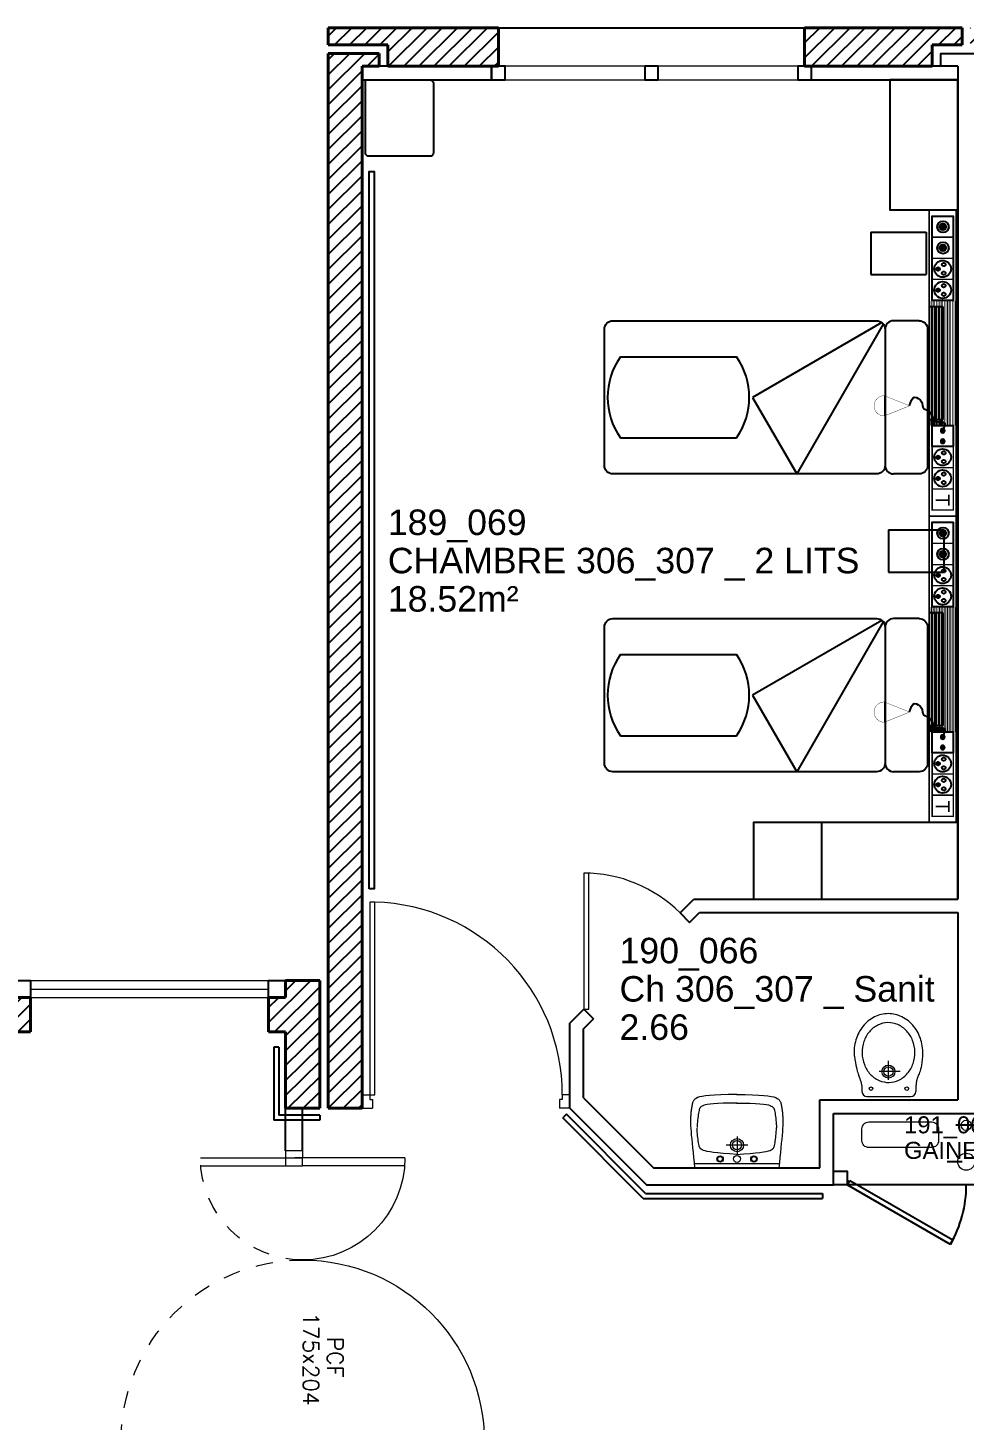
# Model space of a CAD drawing. Header units: metres. Extents: x 143.8 to 210.8, y 45.3 to 115.9.
# Drawn here: x 185.48 to 190.99, y 63.94 to 72.12 of the extents above; entities that cross this region are included whole.
import ezdxf
from ezdxf.enums import TextEntityAlignment as Align

# ---------------------------------------------------------------- set-up
doc = ezdxf.new("R2010")
doc.units = ezdxf.units.M
doc.header["$LTSCALE"] = 0.6
doc.header["$MEASUREMENT"] = 0
for name, pattern in [('CACHÉ', [0.25, 0.125, -0.125]), ('CONTINU', [0]), ('HIDDEN2', [0.1875, 0.125, -0.0625]), ('POINTILLÉS', [0.1, 0.05, -0.05])]:
    doc.linetypes.add(name, pattern=pattern)
doc.layers.get('0').update_dxf_attribs({"linetype": 'CONTINUOUS'})
for name, color, linetype in [('009 main courant', 181, 'CONTINUOUS'), ('010 Equipement CH', 7, 'CONTINUOUS'), ('400 Lits', 150, 'CONTINUOUS'), ('A_AGENC', 204, 'CONTINUOUS'), ('A_EQMP', 142, 'CONTINUOUS'), ('A_Etiqu_Gaine', 8, 'CONTINUOUS'), ('A_Etiqu_Gaine_code', 8, 'CONTINUOUS'), ('A_Etiqu_Local', 8, 'CONTINUOUS'), ('A_HACH_STRUC', 7, 'CONTINUOUS'), ('A_MUR_CLOIS', 8, 'CONTINU'), ('A_MURS_ALÈG', 7, 'CONTINU'), ('A_MURS_CLOI', 7, 'CONTINUOUS')]:
    doc.layers.add(name, color=color, linetype=linetype)
for name, color, linetype, lineweight in [('A_CHASS', 4, 'CONTINU', 0), ('A_MURS_STRU', 7, 'CONTINU', 40), ('A_PORT', 8, 'CONTINUOUS', 0), ('A_PORTE', 8, 'CONTINU', 0), ('A_SANI', 5, 'CONTINU', 0)]:
    doc.layers.add(name, color=color, linetype=linetype, lineweight=lineweight)
doc.styles.add('Attribut', font='arial.ttf')
doc.styles.add('ROMANS8', font='romans8', dxfattribs={"height": 10})
pattern_1 = [(0, (-148.712983, -85.579135), (0.0046875, 0.009375), [0, -0.009375])]

# ---------------------------------------------------------------- blocks, each defined once
blk = doc.blocks.new('TIRETTE-LIT')
at = {"layer": 'A_EQMP'}
h = blk.add_hatch(color=256, dxfattribs=at)
h.paths.add_polyline_path([(8.95, 3.75, 1), (6.05, 3.75, 1)])
h.paths.add_polyline_path([(6.05, -3.75, 1), (8.95, -3.75, 1)])
for p, q in [((0, 7.5), (0, -7.5)), ((15, 7.5), (0, 7.5)), ((15, -7.5), (15, 7.5)), ((0, -7.5), (15, -7.5))]:
    blk.add_line(p, q, dxfattribs=at)
at = {"layer": 'A_EQMP', "const_width": 0.24}
for points in [[(31.04, 21.42), (49.04, 28.62)], [(31.04, 21.42), (49.04, 14.22)], [(49.04, 28.62), (49.04, 14.22)]]:
    blk.add_lwpolyline(points, dxfattribs=at)
for points in [[(49.04, 14.22, 1), (49.04, 28.62, 1)], [(49.04, 27.42, 1.477033), (49.04, 27.42)]]:
    blk.add_lwpolyline(points, format="xyb", dxfattribs=at)
at = {"layer": 'A_EQMP'}
for centre in [(7.5, 3.75), (7.5, -3.75)]:
    blk.add_circle(centre, 1.45, dxfattribs=at)
blk.add_spline([(31.1, 21.54), (27.52, 27.45), (22.69, 24.22), (21.08, 19.57), (16.82, 17.32), (12.68, 10.42), (6.83, 9.91), (7.17, 3.87)], degree=3, dxfattribs=at)
blk = doc.blocks.new('A$C01C47C35')
at = {"layer": 'A_EQMP', "linetype": 'HIDDEN2'}
for points in [[(0.1237, 0.4052, 1), (0.0853, 0.4052, 1)], [(0.2478, 0.4052, 1), (0.2095, 0.4052, 1)], [(0.3424, 0.3767, 1), (0.3629, 0.3767, 1)], [(0.4665, 0.3767, 1), (0.487, 0.3767, 1)], [(1.4493, 0.3767, 1), (1.4697, 0.3767, 1)], [(1.5734, 0.3767, 1), (1.5939, 0.3767, 1)]]:
    blk.add_hatch(color=256, dxfattribs=at).paths.add_polyline_path(points)
at = {"layer": 'A_EQMP', "linetype": 'Continuous'}
h = blk.add_hatch(dxfattribs=at)
h.set_pattern_fill('DOTS', color=256, scale=0.15, style=0)
h.set_pattern_definition(pattern_1)
edge = h.paths.add_edge_path()
edge.add_line((1.2716, 0.4664), (1.2726, 0.4664))
edge.add_line((1.2726, 0.4664), (1.2726, 0.4839))
edge.add_line((1.2726, 0.4839), (0.5387, 0.4839))
edge.add_line((0.5387, 0.4839), (0.5387, 0.3239))
edge.add_line((0.5387, 0.3239), (0.574, 0.3239))
edge.add_line((0.574, 0.3239), (0.574, 0.4066))
edge.add_line((0.574, 0.4066), (0.905, 0.4066))
edge.add_line((0.905, 0.4066), (1.236, 0.4066))
edge.add_line((1.236, 0.4066), (1.236, 0.3499))
edge.add_spline(control_points=[(1.236, 0.3499), (1.2411, 0.3527), (1.2564, 0.3661), (1.2412, 0.4135), (1.2624, 0.4158), (1.2716, 0.4145)], knot_values=[28.337457, 28.337457, 28.337457, 28.337457, 30.502349, 36.382785, 39.476515, 39.476515, 39.476515, 39.476515], degree=3, periodic=0)
edge.add_line((1.2716, 0.4145), (1.2716, 0.4664))
h = blk.add_hatch(dxfattribs=at)
h.set_pattern_fill('DOTS', color=256, scale=0.15, style=0)
h.set_pattern_definition(pattern_1)
edge = h.paths.add_edge_path()
edge.add_spline(control_points=[(1.2716, 0.4145), (1.2624, 0.4158), (1.2412, 0.4135), (1.2564, 0.3661), (1.2411, 0.3527), (1.236, 0.3499)], knot_values=[28.337457, 28.337457, 28.337457, 28.337457, 31.431187, 37.311623, 39.476515, 39.476515, 39.476515, 39.476515], degree=3, periodic=0)
edge.add_line((1.236, 0.3499), (1.236, 0.3239))
edge.add_line((1.236, 0.3239), (1.2739, 0.3239))
edge.add_line((1.2739, 0.3239), (1.2739, 0.3423))
edge.add_line((1.2739, 0.3423), (1.2722, 0.3423))
edge.add_line((1.2722, 0.3423), (1.2722, 0.3423))
edge.add_line((1.2722, 0.3423), (1.2716, 0.3423))
edge.add_line((1.2716, 0.3423), (1.2716, 0.4145))
at = {"layer": 'A_EQMP'}
h = blk.add_hatch(dxfattribs=at)
h.set_pattern_fill('PLASTI', color=1, scale=0.16551, style=0)
h.set_pattern_definition([(360, (-8.3594, 6.80946), (1e-17, 0.04137741), []), (360, (-8.3594, 6.81463), (1e-17, 0.04137741), []), (360, (-8.3594, 6.819804), (1e-17, 0.04137741), []), (360, (-8.3594, 6.83532), (1e-17, 0.04137741), [])])
h.paths.add_polyline_path([(1.236, 0.3239), (1.236, 0.4066), (0.905, 0.4066), (0.574, 0.4066), (0.574, 0.3239)])
for p, q in [((0.574, 0.4066), (0.574, 0.3239)), ((0.905, 0.4066), (0.574, 0.4066)), ((0.905, 0.4066), (1.236, 0.4066)), ((1.236, 0.3239), (1.236, 0.4066)), ((0.574, 0.3239), (1.236, 0.3239))]:
    blk.add_line(p, q, dxfattribs=at)
for points, const_width in [([(1.805, 0.3239), (1.805, 0.4839), (0.005, 0.4839), (0.005, 0.3239)], 0.01), ([(0.5378, 0.3423), (0.5378, 0.4664), (0.0412, 0.4664), (0.0412, 0.3423)], 0.00828), ([(1.7688, 0.3423), (1.7688, 0.4664), (1.2722, 0.4664), (1.2722, 0.3423)], 0.00828)]:
    blk.add_lwpolyline(points, close=True, dxfattribs=dict(at, const_width=const_width))
at = {"layer": 'A_EQMP', "linetype": 'Continuous'}
blk.add_lwpolyline([(0.0412, 0.4664), (0.5378, 0.4664), (0.5378, 0.3423), (0.0412, 0.3423)], close=True, dxfattribs=at)
at = {"layer": 'A_EQMP', "const_width": 0.00828}
for points in [[(0.1654, 0.4664), (0.1654, 0.3423)], [(0.2895, 0.4664), (0.2895, 0.3423)], [(0.2895, 0.4664), (0.2895, 0.3423)], [(0.4136, 0.4664), (0.4136, 0.3423)], [(1.3964, 0.4664), (1.3964, 0.3423)], [(1.5205, 0.4664), (1.5205, 0.3423)], [(1.6446, 0.4664), (1.6446, 0.3423)], [(1.7688, 0.4664), (1.7688, 0.3423)]]:
    blk.add_lwpolyline(points, dxfattribs=at)
at = {"layer": 'A_EQMP'}
for centre, radius in [((0.1045, 0.4058), 0.0338), ((0.1045, 0.4052), 0.0192), ((0.2286, 0.4058), 0.0338), ((0.2286, 0.4052), 0.0192), ((0.3517, 0.4036), 0.0493), ((0.4759, 0.4036), 0.0493), ((1.4586, 0.4036), 0.0493), ((1.5827, 0.4036), 0.0493)]:
    blk.add_circle(centre, radius, dxfattribs=at)
at = {"layer": 'A_EQMP', "linetype": 'HIDDEN2'}
for centre in [(0.3265, 0.41), (0.3769, 0.41), (0.4506, 0.41), (0.5011, 0.41), (1.4334, 0.41), (1.4838, 0.41), (1.5575, 0.41), (1.6079, 0.41), (0.3526, 0.3767), (0.4768, 0.3767), (1.4595, 0.3767), (1.5836, 0.3767)]:
    blk.add_circle(centre, 0.0102, dxfattribs=at)
at = {"layer": 'A_EQMP', "linetype": 'HIDDEN2', "xscale": -0.00827548159, "yscale": 0.00827548159, "zscale": 0.00827548159, "rotation": 90}
blk.add_blockref('TIRETTE-LIT', (1.3337, 0.4664), dxfattribs=at)
at = {"layer": 'A_EQMP', "linetype": 'HIDDEN2', "insert": (1.6759, 0.4453), "char_height": 0.082755, "width": 0.124132, "attachment_point": 1}
blk.add_mtext('\\fArial|b0|i0|c0|p34;T', dxfattribs=at)
blk = doc.blocks.new('A_Etiqu_Local')
at = {"style": 'Attribut', "flags": 1}
for tag, p in [('CODE_HOPITAL', (-0.4463, 1.632)), ('CODE_SITE', (-0.4463, 1.407)), ('CODE_BATIMENT', (-0.4463, 1.182)), ('CODE_SECTEUR', (-0.4463, 0.957)), ('CODE_ETAGE', (-0.4463, 0.732)), ('NOM_NORMALISE', (-0.4463, -0.843)), ('SECTEUR_ACTIVITE', (-0.4463, -1.068)), ('SOUS_SECTEUR_ACTIVITE', (-0.4463, -1.293)), ('VOLUME', (-0.4463, -1.518)), ('SERVICE', (-0.4463, -1.743)), ('CODE_UG', (-0.4463, -1.968)), ('CODE_UA', (-0.4463, -2.193)), ('CODE_POLE', (-0.4463, -2.418)), ('OCCUPANT_EXTERNE', (-0.4463, -2.643)), ('DISPONIBILITE', (-0.4463, -2.868)), ('ACCES_HANDICAPES', (-0.4463, -3.093)), ('NATURE_SOL', (-0.4463, -3.318)), ('RISQUE_LABORATOIRE', (-0.4463, -3.543)), ('AMIANTE', (-0.4463, -3.768))]:
    blk.add_attdef(tag, p, '', height=0.15, dxfattribs=at)
at = {"layer": 'A_Etiqu_Local', "style": 'Attribut'}
for tag, p in [('CODE_PIECE', (-0.4463, 0.282)), ('NOM_USAGE', (-0.4463, 0.057)), ('SURFACE', (-0.4463, -0.168))]:
    blk.add_attdef(tag, p, '', height=0.15, dxfattribs=at)
blk = doc.blocks.new('A_Etiqu_Gaine')
at = {"style": 'Attribut', "flags": 1}
for tag, p in [('CODE_HOPITAL', (-0.4323, 0.8651)), ('CODE_SITE', (-0.4323, 0.7151)), ('CODE_BATIMENT', (-0.4323, 0.5651)), ('CODE_SECTEUR', (-0.4323, 0.4151)), ('CODE_ETAGE', (-0.4323, 0.2651)), ('NOM_NORMALISE', (-0.4323, -0.3349)), ('SECTEUR_ACTIVITE', (-0.4323, -0.4849)), ('SOUS_SECTEUR_ACTIVITE', (-0.4323, -0.6349)), ('SURFACE', (-0.4323, -0.7849)), ('CODE_UG', (-0.4323, -0.9349)), ('CODE_POLE', (-0.4323, -1.0849)), ('AMIANTE', (-0.4323, -1.2349))]:
    blk.add_attdef(tag, p, '', height=0.1, dxfattribs=at)
at = {"layer": 'A_Etiqu_Gaine', "style": 'Attribut'}
blk.add_attdef('NOM_USAGE', (-0.4323, -0.1849), '', height=0.1, dxfattribs=at)
at = {"layer": 'A_Etiqu_Gaine_code', "style": 'Attribut'}
blk.add_attdef('CODE_PIECE', (-0.4323, -0.0349), '', height=0.1, dxfattribs=at)
blk = doc.blocks.new('BROCA2-G1092')
at = {"layer": '400 Lits', "linetype": 'Continuous'}
for p, q in [((45.606007, 25.213737), (44.845436, 24.774624)), ((45.613976, 25.205769), (45.105247, 24.324623)), ((45.82486, 25.224625), (45.674866, 25.224625)), ((45.624863, 25.174625), (45.624863, 24.374622)), ((44.845436, 24.774624), (45.105247, 24.324623)), ((45.82486, 24.324623), (45.674866, 24.324623))]:
    blk.add_line(p, q, dxfattribs=at)
for points in [[(45.575134, 24.324623), (44.024864, 24.324623, -0.414214), (43.974864, 24.374622), (43.974861, 25.174625, -0.414214), (44.024864, 25.224625), (45.575134, 25.224625)], [(45.57486, 25.224625, -0.414213), (45.62486, 25.174625), (45.624863, 24.374622, -0.414214), (45.57486, 24.324622)], [(45.674866, 25.224625, 0.414213), (45.624866, 25.174625), (45.624863, 24.374622, 0.414214), (45.674866, 24.324622)], [(45.82486, 25.224625, -0.414214), (45.87486, 25.174625), (45.874863, 24.374622, -0.414214), (45.82486, 24.324622)]]:
    blk.add_lwpolyline(points, format="xyb", dxfattribs=at)
blk = doc.blocks.new('BROCA2-G1095')
at = {"layer": '400 Lits', "linetype": 'Continuous'}
for p, q in [((45.606007, 23.463737), (44.845436, 23.024624)), ((45.613976, 23.455769), (45.105247, 22.574623)), ((45.624863, 23.424625), (45.624863, 22.624622)), ((45.82486, 23.474625), (45.674866, 23.474625)), ((44.845436, 23.024624), (45.105247, 22.574623)), ((45.82486, 22.574623), (45.674866, 22.574623))]:
    blk.add_line(p, q, dxfattribs=at)
for points in [[(45.575134, 22.574623), (44.024864, 22.574623, -0.414214), (43.974864, 22.624622), (43.974861, 23.424625, -0.414214), (44.024864, 23.474625), (45.575134, 23.474625)], [(45.57486, 23.474625, -0.414213), (45.62486, 23.424625), (45.624863, 22.624622, -0.414214), (45.57486, 22.574622)], [(45.674866, 23.474625, 0.414213), (45.624866, 23.424625), (45.624863, 22.624622, 0.414214), (45.674866, 22.574622)], [(45.82486, 23.474625, -0.414214), (45.87486, 23.424625), (45.874863, 22.624622, -0.414214), (45.82486, 22.574622)]]:
    blk.add_lwpolyline(points, format="xyb", dxfattribs=at)
blk = doc.blocks.new('BROCA2-G382')
at = {"layer": '400 Lits', "linetype": 'Continuous'}
for p, q in [((24.019503, 20.288546), (24.701082, 20.288546)), ((24.019503, 19.811441), (24.701082, 19.811441))]:
    blk.add_line(p, q, dxfattribs=at)
for start, end in [(145.007771, 214.992539), (325.007913, 34.99193)]:
    blk.add_arc((24.360292, 20.049994), 0.415985, start, end, dxfattribs=at)
blk = doc.blocks.new('-P175bt10')
at = {"layer": 'A_PORT', "linetype": 'Continuous'}
for p, q in [((0.0408, 1.1675), (0.0408, 0.1)), ((0.0875, 1.1665), (0.0875, 0.1)), ((1.6625, 0.699), (1.6625, 0.1)), ((1.7092, 0.7008), (1.7092, 0.1)), ((0, 0.1), (0, 0)), ((0, 0.1), (0.0408, 0.1)), ((0.0408, 0.1), (0.0875, 0.1)), ((0.0408, 0.1), (0.0408, 0.0533)), ((0.0408, -0.9675), (0.0408, 0.1)), ((0.0875, -0.9665), (0.0875, 0.1)), ((1.6625, 0.1), (1.7092, 0.1)), ((1.6625, -0.499), (1.6625, 0.1)), ((1.7092, 0.1), (1.7092, 0.0533)), ((1.75, 0.1), (1.7092, 0.1)), ((1.7092, -0.5008), (1.7092, 0.1)), ((1.75, 0.1), (1.75, 0))]:
    blk.add_line(p, q, dxfattribs=at)
at = {"layer": 'A_PORT'}
for p, q in [((0, 0), (0.0875, 0)), ((1.75, 0), (1.6625, 0))]:
    blk.add_line(p, q, dxfattribs=at)
at = {"layer": 'A_PORT', "linetype": 'Continuous'}
for centre, radius, start, end in [((0.0408, 0.1), 1.0675, 0, 90), ((1.7092, 0.1), 0.6008, 90, 180)]:
    blk.add_arc(centre, radius, start, end, dxfattribs=at)
at = {"layer": 'A_PORT', "linetype": 'CACHÉ'}
for centre, radius, start, end in [((0.0408, 0.1), 1.0675, 270, 0), ((1.7092, 0.1), 0.6008, 180, 270)]:
    blk.add_arc(centre, radius, start, end, dxfattribs=at)
at = {"layer": 'A_PORT', "linetype": 'Continuous', "style": 'ROMANS8'}
for tag, p in [('PCF', (0.5371, 0.2448)), ('175X204', (0.5272, 0.1021))]:
    blk.add_attdef(tag, text='', height=0.0933, dxfattribs=at).set_placement(p, align=Align.CENTER)

msp = doc.modelspace()

# ---------------------------------------------------------------- hatches: boundary and pattern name
at = {"layer": 'A_HACH_STRUC'}
h = msp.add_hatch(dxfattribs=at)
h.set_pattern_fill('ANSI31', color=8, scale=0.5, angle=359.76959, style=0)
h.set_pattern_definition([(44.7696, (187.24988, 71.8958), (-0.0440161, 0.0443715), [])])
h.paths.add_polyline_path([(188.2498, 72.1208), (187.2499, 72.1208), (187.2499, 72.0208), (187.5999, 72.0208), (187.5999, 71.8958), (188.2098, 71.8958), (188.2498, 71.8958)])
h.paths.add_polyline_path([(190.7998, 72.0208), (190.9748, 72.0208), (190.9748, 72.1208), (190.0499, 72.1208), (190.0499, 71.8958), (190.7998, 71.8958)])
h.paths.add_polyline_path([(191.9497, 72.1208), (191.0248, 72.1208), (191.0248, 72.0208), (191.1998, 72.0208), (191.1998, 71.8958), (191.9097, 71.8958), (191.9497, 71.8958)])
h = msp.add_hatch(dxfattribs=at)
h.set_pattern_fill('ANSI31', color=8, scale=0.5, angle=359.76959, style=0)
h.set_pattern_definition([(44.7696, (187.24988, 65.77093), (-0.0440161, 0.04437154), [])])
h.paths.add_polyline_path([(187.4499, 71.8158), (187.4498, 71.8158), (187.4498, 71.8958), (187.5499, 71.8958), (187.5499, 71.9708), (187.2499, 71.9708), (187.2499, 65.7709), (187.4499, 65.7709), (187.4499, 65.8509)])
h = msp.add_hatch(dxfattribs=at)
h.set_pattern_fill('ANSI31', color=8, scale=0.5, angle=359.76959, style=0)
h.set_pattern_definition([(44.7696, (185.149874, 65.77093), (-0.0440161, 0.0443715), [])])
h.paths.add_polyline_path([(185.3999, 67.2961), (185.1499, 67.2961), (185.1499, 67.1961), (185.2002, 67.1961), (185.2002, 67.1161), (185.2002, 67.1161), (185.1999, 65.7709), (185.3999, 65.7709), (185.3999, 66.2211), (185.4999, 66.2211), (185.4999, 66.4211), (185.3999, 66.4211)])
h.paths.add_polyline_path([(187.1999, 66.5211), (186.9999, 66.5211), (186.9999, 66.4211), (186.8999, 66.4211), (186.8999, 66.2211), (186.9999, 66.2211), (186.9999, 65.7709), (187.1999, 65.7709), (187.1999, 65.8459)])

# ---------------------------------------------------------------- linework, layer by layer
at = {"layer": '009 main courant', "color": 8, "linetype": 'Continuous'}
for p, q in [((186.9299, 66.1311), (186.9299, 65.7009)), ((186.9599, 66.1311), (186.9299, 66.1311)), ((186.9599, 66.1311), (186.9599, 65.7309)), ((187.1999, 65.7309), (186.9599, 65.7309)), ((187.1999, 65.7309), (187.1999, 65.7009)), ((188.6495, 65.7356), (188.6283, 65.7144)), ((189.1017, 65.2409), (188.6283, 65.7144)), ((189.1141, 65.2709), (188.6495, 65.7356)), ((187.1999, 65.7009), (186.9299, 65.7009)), ((189.1017, 65.2409), (190.1551, 65.2409)), ((189.1141, 65.2709), (190.1551, 65.2709)), ((190.1551, 65.2709), (190.1551, 65.2409))]:
    msp.add_line(p, q, dxfattribs=at)
msp.add_lwpolyline([(187.4899, 67.0608), (187.4898, 71.2758), (187.5198, 71.2758), (187.5199, 67.0608)], close=True, dxfattribs=at)
at = {"layer": 'A_AGENC', "color": 8, "linetype": 'Continuous'}
for p, q in [((191.7799, 65.3209), (190.2199, 65.3209)), ((190.2999, 65.3209), (190.3149, 65.3469)), ((190.9061, 64.9709), (190.2999, 65.3209)), ((190.3149, 65.3469), (190.9211, 64.9969)), ((190.9211, 64.9969), (190.9061, 64.9709))]:
    msp.add_line(p, q, dxfattribs=at)
msp.add_lwpolyline([(190.2199, 65.3209), (190.2199, 65.4009), (190.2999, 65.4009), (190.2999, 65.3209)], dxfattribs=at)
msp.add_arc((190.2999, 65.3209), 0.7, 330.00002, 0.00001, dxfattribs=at)
at = {"layer": 'A_CHASS', "color": 8, "linetype": 'Continuous'}
for p, q in [((190.0098, 71.8958), (188.2898, 71.8958)), ((188.2898, 71.8158), (190.0098, 71.8158)), ((185.4999, 66.5211), (186.8999, 66.5211)), ((185.4999, 66.4711), (186.8999, 66.4711)), ((185.4999, 66.4211), (186.8999, 66.4211))]:
    msp.add_line(p, q, dxfattribs=at)
at = {"layer": 'A_EQMP', "color": 8, "linetype": 'Continuous'}
for p, q in [((190.4395, 70.9208), (190.4395, 70.6708)), ((190.4395, 70.9208), (190.7646, 70.9208)), ((190.7646, 70.9208), (190.7646, 70.6708)), ((190.4395, 70.6708), (190.7646, 70.6708)), ((190.5425, 69.1708), (190.5425, 68.9208)), ((190.5425, 69.1708), (190.8676, 69.1708)), ((190.8676, 69.1708), (190.8676, 68.9208)), ((190.5425, 68.9208), (190.8676, 68.9208)), ((190.1497, 67.4509), (190.1497, 67.0009)), ((191.0613, 65.6709), (190.9383, 65.6709)), ((190.9747, 65.4571), (190.8869, 65.4571))]:
    msp.add_line(p, q, dxfattribs=at)
msp.add_lwpolyline([(187.4683, 71.8158), (187.8483, 71.8158, -0.414214), (187.8683, 71.7958), (187.8683, 71.3858, -0.414214), (187.8483, 71.3658), (187.4883, 71.3658, -0.414214), (187.4683, 71.3858), (187.4683, 71.8158)], format="xyb", dxfattribs=at)
for points in [[(190.9497, 71.0509), (190.9497, 71.8158), (190.5497, 71.8158), (190.5497, 71.0509)], [(190.9497, 67.0009), (190.9497, 67.4509), (189.7497, 67.4509), (189.7497, 67.0009)]]:
    msp.add_lwpolyline(points, close=True, dxfattribs=at)
at = {"layer": 'A_MUR_CLOIS', "color": 8, "linetype": 'POINTILLÉS'}
for p, q in [((187.5499, 71.9708), (187.2499, 71.9708)), ((187.5499, 71.8958), (187.5499, 71.9708)), ((187.4498, 71.8958), (187.5498, 71.8958))]:
    msp.add_line(p, q, dxfattribs=at)
at = {"layer": 'A_MUR_CLOIS', "color": 8, "linetype": 'Continuous'}
for p, q in [((190.9499, 71.8958), (190.9499, 67.0009)), ((189.3175, 66.9188), (189.3996, 67.0009)), ((189.3996, 67.0009), (190.9499, 67.0009)), ((189.3175, 66.9188), (189.374, 66.8622)), ((189.374, 66.8622), (189.4328, 66.9209)), ((189.4328, 66.9209), (190.9499, 66.9209)), ((190.9499, 66.9209), (190.9499, 65.8205)), ((188.6696, 66.2709), (188.7518, 66.3531)), ((188.7496, 66.2378), (188.8084, 66.2965)), ((188.7518, 66.3531), (188.8084, 66.2965)), ((188.6696, 65.7709), (188.6696, 66.2709)), ((188.7496, 65.8324), (188.7496, 66.2378)), ((188.7496, 65.8324), (189.1611, 65.4209)), ((190.1399, 65.4209), (190.1399, 65.8205)), ((190.1399, 65.8205), (190.9499, 65.8205)), ((188.6696, 65.7709), (189.1196, 65.3209)), ((190.2199, 65.7405), (191.7799, 65.7405)), ((190.2199, 65.3209), (190.2199, 65.7405)), ((189.1611, 65.4209), (190.1399, 65.4209)), ((189.1196, 65.3209), (190.2199, 65.3209))]:
    msp.add_line(p, q, dxfattribs=at)
for points in [[(190.8498, 71.8958), (190.8498, 71.9708), (191.1498, 71.9708), (191.1498, 71.8958)], [(190.9499, 71.8958), (190.0898, 71.8958)], [(190.0898, 71.8158), (190.0898, 71.8958)], [(190.0898, 71.8158), (190.9499, 71.8158)]]:
    msp.add_lwpolyline(points, dxfattribs=at)
for points in [[(187.4498, 71.8958), (187.4498, 71.8158), (188.2098, 71.8158), (188.2098, 71.8958)], [(188.2098, 71.8958), (188.2098, 71.8158), (188.2898, 71.8158), (188.2898, 71.8958)], [(189.1098, 71.8958), (189.1098, 71.8158), (189.1898, 71.8158), (189.1898, 71.8958)], [(190.0098, 71.8958), (190.0098, 71.8158), (190.0898, 71.8158), (190.0898, 71.8958)], [(185.4999, 66.4211), (185.3999, 66.4211), (185.3999, 66.5211), (185.4999, 66.5211)], [(186.9999, 66.4211), (186.8999, 66.4211), (186.8999, 66.5211), (186.9999, 66.5211)]]:
    msp.add_lwpolyline(points, close=True, dxfattribs=at)
at = {"layer": 'A_MURS_ALÈG', "color": 8, "ltscale": 200}
msp.add_line((188.2498, 72.1208), (190.0499, 72.1208), dxfattribs=at)
at = {"layer": 'A_MURS_CLOI', "color": 8}
for p, q in [((186.9999, 65.5209), (186.9999, 65.7709)), ((187.0999, 65.5209), (187.0999, 65.7709))]:
    msp.add_line(p, q, dxfattribs=at)
at = {"layer": 'A_MURS_STRU', "color": 8, "linetype": 'Continuous'}
for p, q in [((187.2499, 72.1208), (187.2499, 72.0208)), ((187.2499, 72.1208), (188.2498, 72.1208)), ((188.2498, 72.1208), (188.2498, 71.8958)), ((190.0499, 72.1208), (190.0499, 71.8958)), ((190.9748, 72.1208), (190.0499, 72.1208)), ((190.9748, 72.1208), (190.9748, 72.0208)), ((187.2499, 72.0208), (187.5999, 72.0208)), ((187.5999, 72.0208), (187.5999, 71.8958)), ((190.7998, 72.0208), (190.7998, 71.8958)), ((190.9748, 72.0208), (190.7998, 72.0208)), ((187.2499, 71.9708), (187.5499, 71.9708)), ((187.5499, 71.8958), (187.5499, 71.9708)), ((187.4499, 71.8958), (187.5499, 71.8958)), ((187.4499, 65.7709), (187.4499, 71.8958)), ((187.5999, 71.8958), (188.2498, 71.8958)), ((190.7998, 71.8958), (190.0499, 71.8958)), ((187.1999, 66.5211), (186.9999, 66.5211)), ((186.9999, 66.4211), (186.9999, 66.5211)), ((187.1999, 65.7709), (187.1999, 66.5211)), ((185.3999, 66.4211), (185.4999, 66.4211)), ((185.4999, 66.4211), (185.4999, 66.2211)), ((186.8999, 66.2211), (186.8999, 66.4211)), ((186.9999, 66.4211), (186.8999, 66.4211)), ((185.3999, 66.2211), (185.4999, 66.2211)), ((186.9999, 66.2211), (186.8999, 66.2211)), ((186.9999, 65.7709), (186.9999, 66.2211)), ((186.9999, 65.7709), (187.1999, 65.7709)), ((187.4499, 65.7709), (187.2499, 65.7709))]:
    msp.add_line(p, q, dxfattribs=at)
at = {"layer": 'A_MURS_STRU', "color": 8}
msp.add_line((187.2499, 65.7709), (187.2499, 71.9708), dxfattribs=at)
at = {"layer": 'A_PORTE', "color": 8, "linetype": 'Continuous'}
for p, q in [((187.4938, 66.9825), (187.4938, 65.8231)), ((187.5238, 66.9825), (187.4938, 66.9825)), ((187.5238, 65.8509), (187.5238, 66.9825)), ((187.4499, 65.7709), (187.4499, 65.8509)), ((187.4499, 65.8509), (187.5238, 65.8509)), ((187.4938, 65.8231), (187.5098, 65.8231)), ((187.5098, 65.8231), (187.5098, 65.7709)), ((188.6098, 65.8231), (188.6098, 65.7709)), ((188.6258, 65.8231), (188.6098, 65.8231)), ((188.6258, 65.8509), (188.6258, 65.8231)), ((188.6696, 65.8509), (188.6258, 65.8509)), ((188.6696, 65.7709), (188.6696, 65.8509)), ((187.4499, 65.7709), (187.5098, 65.7709)), ((188.6696, 65.7709), (188.6098, 65.7709))]:
    msp.add_line(p, q, dxfattribs=at)
msp.add_lwpolyline([(188.7818, 66.3531), (188.7818, 67.1531), (188.7518, 67.1531), (188.7518, 66.3531)], close=True, dxfattribs=at)
msp.add_arc((188.7518, 66.3531), 0.8, 44.99999, 90, dxfattribs=at)
at = {"layer": 'A_PORTE', "color": 8}
msp.add_arc((187.4938, 65.8509), 1.132, 0, 88.48138, dxfattribs=at)
at = {"layer": 'A_SANI', "color": 8, "linetype": 'Continuous'}
for p, q in [((190.5424, 65.9374), (190.5424, 66.0497)), ((190.6108, 65.9862), (190.4887, 65.9862)), ((190.3862, 65.8725), (190.3863, 65.8693)), ((190.7036, 65.8725), (190.7034, 65.8693)), ((189.3884, 65.791), (189.3873, 65.7857)), ((189.3894, 65.7959), (189.3884, 65.791)), ((189.3906, 65.8003), (189.3894, 65.7959)), ((189.3918, 65.8043), (189.3906, 65.8003)), ((189.3931, 65.808), (189.3918, 65.8043)), ((189.3946, 65.8114), (189.3931, 65.808)), ((189.3963, 65.8144), (189.3946, 65.8114)), ((189.3982, 65.8173), (189.3963, 65.8144)), ((189.4003, 65.8199), (189.3982, 65.8173)), ((189.4028, 65.8224), (189.4003, 65.8199)), ((189.4055, 65.8248), (189.4028, 65.8224)), ((189.4121, 65.8293), (189.4055, 65.8248)), ((189.4208, 65.8335), (189.4121, 65.8293)), ((189.4324, 65.8374), (189.4208, 65.8335)), ((189.4474, 65.8409), (189.4324, 65.8374)), ((189.4667, 65.844), (189.4474, 65.8409)), ((189.491, 65.8466), (189.4667, 65.844)), ((189.521, 65.8488), (189.491, 65.8466)), ((189.5575, 65.8506), (189.521, 65.8488)), ((189.601, 65.8519), (189.5575, 65.8506)), ((189.6524, 65.8526), (189.601, 65.8519)), ((189.6485, 65.8526), (189.6999, 65.8519)), ((189.6999, 65.8519), (189.7435, 65.8506)), ((189.7435, 65.8506), (189.7799, 65.8488)), ((189.7799, 65.8488), (189.8099, 65.8466)), ((189.8099, 65.8466), (189.8342, 65.844)), ((189.8342, 65.844), (189.8535, 65.8409)), ((189.8535, 65.8409), (189.8686, 65.8374)), ((189.8686, 65.8374), (189.8801, 65.8335)), ((189.8801, 65.8335), (189.8888, 65.8293)), ((189.8888, 65.8293), (189.8954, 65.8248)), ((189.8954, 65.8248), (189.8982, 65.8224)), ((189.8982, 65.8224), (189.9006, 65.8199)), ((189.9006, 65.8199), (189.9027, 65.8173)), ((189.9027, 65.8173), (189.9046, 65.8144)), ((189.9046, 65.8144), (189.9063, 65.8114)), ((189.9063, 65.8114), (189.9078, 65.808)), ((189.9078, 65.808), (189.9091, 65.8043)), ((189.9091, 65.8043), (189.9104, 65.8003)), ((189.9104, 65.8003), (189.9115, 65.7959)), ((189.9115, 65.7959), (189.9126, 65.791)), ((189.9126, 65.791), (189.9136, 65.7857)), ((190.4163, 65.8405), (190.6735, 65.8405)), ((189.379, 65.7117), (189.3788, 65.7061)), ((189.3793, 65.7173), (189.379, 65.7117)), ((189.3797, 65.7231), (189.3793, 65.7173)), ((189.3802, 65.729), (189.3797, 65.7231)), ((189.3807, 65.7352), (189.3802, 65.729)), ((189.3813, 65.7415), (189.3807, 65.7352)), ((189.382, 65.748), (189.3813, 65.7415)), ((189.3828, 65.7546), (189.382, 65.748)), ((189.3836, 65.7612), (189.3828, 65.7546)), ((189.3845, 65.7676), (189.3836, 65.7612)), ((189.3854, 65.7739), (189.3845, 65.7676)), ((189.3864, 65.78), (189.3854, 65.7739)), ((189.3873, 65.7857), (189.3864, 65.78)), ((189.9136, 65.7857), (189.9146, 65.78)), ((189.9146, 65.78), (189.9155, 65.7739)), ((189.9155, 65.7739), (189.9165, 65.7676)), ((189.9165, 65.7676), (189.9173, 65.7612)), ((189.9173, 65.7612), (189.9181, 65.7546)), ((189.9181, 65.7546), (189.9189, 65.748)), ((189.9189, 65.748), (189.9196, 65.7415)), ((189.9196, 65.7415), (189.9202, 65.7352)), ((189.9202, 65.7352), (189.9207, 65.729)), ((189.9207, 65.729), (189.9212, 65.7231)), ((189.9212, 65.7231), (189.9216, 65.7173)), ((189.9216, 65.7173), (189.9219, 65.7117)), ((189.9219, 65.7117), (189.9221, 65.7061)), ((189.3788, 65.7061), (189.3787, 65.7005)), ((189.3787, 65.7005), (189.3787, 65.6947)), ((189.3787, 65.6947), (189.3788, 65.6886)), ((189.3788, 65.6886), (189.3789, 65.6822)), ((189.3789, 65.6822), (189.3792, 65.6754)), ((189.3792, 65.6754), (189.3796, 65.6681)), ((189.3796, 65.6681), (189.3806, 65.6518)), ((189.3806, 65.6518), (189.3821, 65.6332)), ((189.3821, 65.6332), (189.3839, 65.6125)), ((189.9188, 65.6332), (189.917, 65.6125)), ((189.9203, 65.6518), (189.9188, 65.6332)), ((189.9214, 65.6681), (189.9203, 65.6518)), ((189.9217, 65.6754), (189.9214, 65.6681)), ((189.922, 65.6822), (189.9217, 65.6754)), ((189.9222, 65.6886), (189.922, 65.6822)), ((189.9221, 65.7061), (189.9222, 65.7005)), ((189.9222, 65.7005), (189.9222, 65.6947)), ((189.9222, 65.6947), (189.9222, 65.6886)), ((189.3839, 65.6125), (189.386, 65.5899)), ((189.386, 65.5899), (189.3884, 65.5655)), ((189.3884, 65.5655), (189.391, 65.5393)), ((189.7157, 65.5545), (189.5892, 65.5545)), ((189.6524, 65.6055), (189.6524, 65.5034)), ((189.9126, 65.5655), (189.91, 65.5393)), ((189.9149, 65.5899), (189.9126, 65.5655)), ((189.917, 65.6125), (189.9149, 65.5899)), ((189.391, 65.5393), (189.3938, 65.5117)), ((189.3938, 65.5117), (189.3967, 65.4826)), ((189.3967, 65.4826), (189.3997, 65.4523)), ((189.9042, 65.4826), (189.9012, 65.4523)), ((189.9072, 65.5117), (189.9042, 65.4826)), ((189.91, 65.5393), (189.9072, 65.5117)), ((189.3997, 65.4523), (189.4028, 65.4209)), ((189.4028, 65.4458), (189.8981, 65.4458)), ((189.4028, 65.4209), (189.8981, 65.4209)), ((189.9012, 65.4523), (189.8981, 65.4209))]:
    msp.add_line(p, q, dxfattribs=at)
for points in [[(190.7435, 66.0773, 0.092603), (190.7334, 66.1722, 0.097518), (190.691, 66.2524, 0.107322), (190.6216, 66.3082, 0.116228), (190.5414, 66.3271, 0.11669), (190.4613, 66.3081, 0.108258), (190.3925, 66.2524, 0.098236), (190.3509, 66.1723, 0.092772), (190.3415, 66.0773, 0.094013)], [(190.4806, 66.2601, 0.102556), (190.4301, 66.2206, 0.093461), (190.3979, 66.1638, 0.177185), (190.4007, 66.0274, 0.093461), (190.4352, 65.972, 0.102556), (190.4874, 65.9346, 0.222941), (190.6042, 65.937, 0.102556), (190.6548, 65.9765, 0.093461), (190.687, 66.0333, 0.177032), (190.6842, 66.1697, 0.093461), (190.6496, 66.2251, 0.102556), (190.5975, 66.2625, 0.222835), (190.4806, 66.2601)]]:
    msp.add_lwpolyline(points, format="xyb", dxfattribs=at)
for points in [[(190.3422, 66.0766), (190.3452, 66.0572), (190.3481, 66.04), (190.3509, 66.0248), (190.3537, 66.0115), (190.3565, 65.9999), (190.3591, 65.9897), (190.3616, 65.9809), (190.364, 65.9733), (190.3662, 65.9668), (190.3683, 65.961), (190.3683, 65.961), (190.3692, 65.9584), (190.3701, 65.956), (190.371, 65.9536), (190.3718, 65.9514), (190.3727, 65.9493), (190.3734, 65.9472), (190.3742, 65.9451), (190.3749, 65.9431), (190.3757, 65.941), (190.3764, 65.9389), (190.3764, 65.9389), (190.3771, 65.9368), (190.3779, 65.9346), (190.3786, 65.9324), (190.3793, 65.9302), (190.38, 65.9279), (190.3806, 65.9256), (190.3813, 65.9233), (190.3819, 65.921), (190.3824, 65.9188), (190.3829, 65.9165), (190.3829, 65.9165), (190.3838, 65.9121), (190.3845, 65.9078), (190.3851, 65.9035), (190.3855, 65.8992), (190.3858, 65.8949), (190.386, 65.8906), (190.3861, 65.8863), (190.3862, 65.8818), (190.3862, 65.8772), (190.3862, 65.8725)], [(190.7426, 66.0766), (190.7409, 66.0572), (190.7388, 66.04), (190.7364, 66.0248), (190.7337, 66.0115), (190.7309, 65.9999), (190.728, 65.9897), (190.7251, 65.9809), (190.7222, 65.9733), (190.7196, 65.9668), (190.7171, 65.961), (190.7171, 65.961), (190.716, 65.9584), (190.715, 65.956), (190.7141, 65.9536), (190.7132, 65.9514), (190.7124, 65.9493), (190.7116, 65.9472), (190.7109, 65.9451), (190.7102, 65.9431), (190.7096, 65.941), (190.7091, 65.9389), (190.7091, 65.9389), (190.7085, 65.9368), (190.708, 65.9346), (190.7076, 65.9324), (190.7071, 65.9302), (190.7067, 65.9279), (190.7064, 65.9256), (190.706, 65.9233), (190.7057, 65.921), (190.7054, 65.9188), (190.7052, 65.9165), (190.7052, 65.9165), (190.7047, 65.9121), (190.7044, 65.9078), (190.7041, 65.9035), (190.7039, 65.8992), (190.7038, 65.8949), (190.7037, 65.8906), (190.7036, 65.8863), (190.7036, 65.8818), (190.7036, 65.8772), (190.7036, 65.8725)], [(189.6527, 65.8018), (189.6087, 65.8014), (189.5715, 65.8005), (189.5404, 65.7992), (189.5147, 65.7975), (189.494, 65.7955), (189.4776, 65.7931), (189.4648, 65.7904), (189.4551, 65.7875), (189.4479, 65.7843), (189.4425, 65.781), (189.4425, 65.781), (189.4403, 65.7793), (189.4383, 65.7775), (189.4367, 65.7757), (189.4352, 65.7737), (189.4339, 65.7716), (189.4328, 65.7693), (189.4318, 65.7668), (189.4309, 65.7641), (189.4301, 65.7612), (189.4293, 65.758), (189.4293, 65.758), (189.4277, 65.7507), (189.4261, 65.7423), (189.4246, 65.7331), (189.4232, 65.7231), (189.4219, 65.7126), (189.4207, 65.7018), (189.4197, 65.6907), (189.4189, 65.6795), (189.4183, 65.6685), (189.418, 65.6577)], [(189.6493, 65.8018), (189.6933, 65.8014), (189.7305, 65.8005), (189.7616, 65.7992), (189.7872, 65.7975), (189.808, 65.7955), (189.8244, 65.7931), (189.8372, 65.7904), (189.8469, 65.7875), (189.8541, 65.7843), (189.8595, 65.781), (189.8595, 65.781), (189.8617, 65.7793), (189.8636, 65.7775), (189.8653, 65.7757), (189.8668, 65.7737), (189.8681, 65.7716), (189.8692, 65.7693), (189.8702, 65.7668), (189.8711, 65.7641), (189.8719, 65.7612), (189.8727, 65.758), (189.8727, 65.758), (189.8743, 65.7507), (189.8759, 65.7423), (189.8774, 65.733), (189.8788, 65.723), (189.8801, 65.7124), (189.8813, 65.7013), (189.8823, 65.6899), (189.8831, 65.6784), (189.8837, 65.6669), (189.8841, 65.6555)], [(189.6527, 65.4998), (189.6087, 65.5027), (189.5715, 65.5057), (189.5404, 65.5086), (189.5147, 65.5115), (189.494, 65.5144), (189.4776, 65.5174), (189.4648, 65.5204), (189.4551, 65.5235), (189.4479, 65.5267), (189.4425, 65.53), (189.4425, 65.53), (189.4403, 65.5317), (189.4383, 65.5335), (189.4367, 65.5354), (189.4352, 65.5374), (189.4339, 65.5395), (189.4328, 65.5417), (189.4318, 65.5442), (189.4309, 65.5469), (189.4301, 65.5499), (189.4293, 65.5531), (189.4293, 65.5531), (189.4277, 65.5604), (189.4261, 65.5688), (189.4246, 65.578), (189.4232, 65.5879), (189.4219, 65.5984), (189.4207, 65.6093), (189.4197, 65.6204), (189.4189, 65.6316), (189.4183, 65.6426), (189.418, 65.6534)], [(189.6493, 65.4998), (189.6933, 65.5027), (189.7305, 65.5057), (189.7616, 65.5086), (189.7872, 65.5115), (189.808, 65.5144), (189.8244, 65.5174), (189.8372, 65.5204), (189.8469, 65.5235), (189.8541, 65.5267), (189.8595, 65.53), (189.8595, 65.53), (189.8617, 65.5317), (189.8636, 65.5335), (189.8653, 65.5354), (189.8668, 65.5374), (189.8681, 65.5395), (189.8692, 65.5417), (189.8702, 65.5442), (189.8711, 65.5469), (189.8719, 65.5499), (189.8727, 65.5531), (189.8727, 65.5531), (189.8743, 65.5604), (189.8759, 65.5688), (189.8774, 65.578), (189.8788, 65.5881), (189.8801, 65.5987), (189.8813, 65.6098), (189.8823, 65.6212), (189.8831, 65.6327), (189.8837, 65.6442), (189.8841, 65.6556)]]:
    msp.add_lwpolyline(points, dxfattribs=at)
msp.add_lwpolyline([(190.3864, 65.5805), (190.3864, 65.6505, -0.414214), (190.4264, 65.6905), (190.7964, 65.6905, -0.414214), (190.8364, 65.6505), (190.8364, 65.5805, -0.414214), (190.7964, 65.5405), (190.4264, 65.5405, -0.414214)], format="xyb", close=True, dxfattribs=at)
for centre, radius in [((190.5424, 65.9862), 0.0383), ((190.5424, 65.9862), 0.0276), ((190.4399, 65.8866), 0.0105), ((190.6499, 65.8866), 0.0105), ((190.9998, 65.6709), 0.03), ((189.6524, 65.5545), 0.0387), ((189.6524, 65.5545), 0.0274), ((189.5529, 65.473), 0.0189), ((189.5529, 65.473), 0.0144), ((189.6524, 65.473), 0.0204), ((189.7519, 65.473), 0.0189), ((189.7519, 65.473), 0.0144), ((190.9998, 65.4571), 0.05)]:
    msp.add_circle(centre, radius, dxfattribs=at)
for centre, start, end in [((190.4163, 65.8705), 182.18351, 270), ((190.6735, 65.8705), 270, 357.81648)]:
    msp.add_arc(centre, 0.03, start, end, dxfattribs=at)

# ---------------------------------------------------------------- block references
at = {"layer": '010 Equipement CH', "color": 8, "linetype": 'Continuous', "rotation": 270}
for p in [(190.4572, 71.0559), (190.4572, 69.2559)]:
    msp.add_blockref('A$C01C47C35', p, dxfattribs=at)
at = {"layer": '400 Lits', "color": 8}
for name, p in [('BROCA2-G1092', (144.898, 45.1745)), ('BROCA2-G382', (164.9478, 49.8992)), ('BROCA2-G1095', (144.898, 45.1745)), ('BROCA2-G382', (164.9478, 48.1492))]:
    msp.add_blockref(name, p, dxfattribs=at)
at = {"layer": 'A_Etiqu_Gaine', "color": 8}
ref = msp.add_blockref('A_Etiqu_Gaine', (191.0664, 65.6586), dxfattribs=at)
ref.add_attrib('CODE_PIECE', '191_066', (190.6341, 65.6237), dxfattribs={"layer": 'A_Etiqu_Gaine_code', "height": 0.1, "style": 'Attribut'})
ref.add_attrib('NOM_USAGE', 'GAINE TEC ', (190.6341, 65.4737), dxfattribs={"height": 0.1, "style": 'Attribut'})
at = {"layer": 'A_Etiqu_Local', "color": 8}
ref = msp.add_blockref('A_Etiqu_Local', (188.0466, 68.858), dxfattribs=at)
ref.add_attrib('CODE_PIECE', '189_069', (187.6003, 69.14), dxfattribs={"height": 0.15, "style": 'Attribut'})
ref.add_attrib('NOM_USAGE', 'CHAMBRE 306_307 _ 2 LITS', (187.6003, 68.915), dxfattribs={"height": 0.15, "style": 'Attribut'})
ref.add_attrib('SURFACE', '18.52m²', (187.6003, 68.69), dxfattribs={"height": 0.15, "style": 'Attribut'})
ref = msp.add_blockref('A_Etiqu_Local', (189.4084, 66.341), dxfattribs=at)
ref.add_attrib('CODE_PIECE', '190_066', (188.962, 66.6229), dxfattribs={"height": 0.15, "style": 'Attribut'})
ref.add_attrib('NOM_USAGE', 'Ch 306_307 _ Sanit', (188.962, 66.3979), dxfattribs={"height": 0.15, "style": 'Attribut'})
ref.add_attrib('SURFACE', '2.66', (188.962, 66.1729), dxfattribs={"height": 0.15, "style": 'Attribut'})
at = {"layer": 'A_PORT', "color": 8}
ref = msp.add_blockref('-P175bt10', (186.9999, 63.7709), dxfattribs=dict(at, xscale=-1, rotation=270))
ref.add_attrib('175X204', '175x204', dxfattribs={"linetype": 'Continuous', "height": 0.09333, "rotation": 270, "style": 'ROMANS8'}).set_placement((187.102, 64.298), align=Align.CENTER)
ref.add_attrib('PCF', 'PCF', dxfattribs={"linetype": 'Continuous', "height": 0.09333, "rotation": 270, "style": 'ROMANS8'}).set_placement((187.2447, 64.3079), align=Align.CENTER)

doc.saveas('drawing.dxf')
